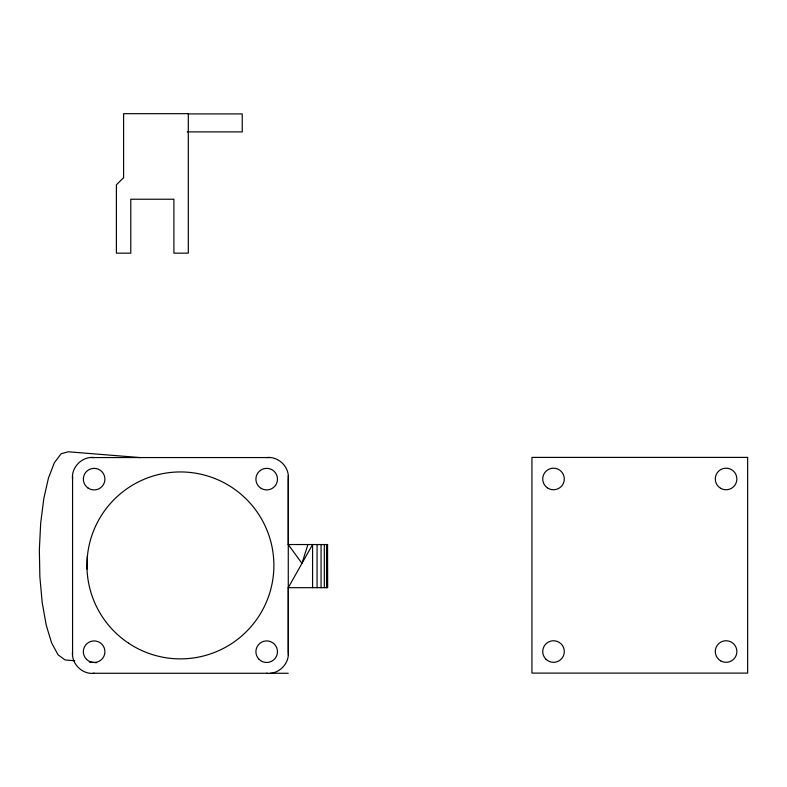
<?xml version="1.0" encoding="UTF-8"?>
<svg xmlns="http://www.w3.org/2000/svg" width="787" height="787" viewBox="0 0 787 787"><rect width="100%" height="100%" fill="white"/><g stroke="black" fill="none" stroke-linecap="round" stroke-linejoin="round"><path stroke-width="1.18" d="M312.577 587.682L312.577 544.535L288.268 587.682L288.268 651.695C289.744 663.589 278.588 674.744 266.695 673.269M307.904 544.535L301.962 563.394L288.268 544.535L288.268 475.722M72.561 651.695C71.086 663.589 82.232 674.744 94.135 673.269M87.17 569.05L87.396 555.779M266.695 457.562C278.588 456.086 289.744 467.232 288.268 479.135L288.268 655.109M188.3 113.918L242.229 113.918L242.229 131.891L187.188 131.891M90.721 457.562L270.108 457.562M288.229 544.535L327.658 544.535M288.229 587.682L327.658 587.682L327.549 544.535M93.171 673.269L267.649 673.269M270.108 673.269L288.268 673.269M94.135 457.562C82.232 456.086 71.086 467.232 72.561 479.135M140.224 457.591L68.282 451.777L61.16 453.735L54.411 462.648L48.489 477.916L43.816 498.496L40.698 522.981L39.35 549.71L39.862 576.851L42.203 602.567L46.207 625.104L51.608 642.91L58.041 654.794L65.055 659.929L74.765 660.775M89.325 662.054L96.604 662.693M326.546 544.535L326.546 587.682M324.303 544.535L324.303 587.682M321.066 544.535L321.066 587.682M317.072 544.535L317.072 587.682M72.561 475.722L72.561 655.109M123.589 177.665L116.397 184.847L116.397 253.158L130.78 253.158L130.78 199.229L173.917 199.229L173.917 253.158L188.3 253.158L188.3 113.672L123.589 113.672L123.589 177.665M747.65 457.404L531.943 457.404L531.943 673.101L747.65 673.101L747.65 457.404M261.304 488.471A10.782 10.782 0 0 0 277.486 479.135A10.782 10.782 0 0 0 261.304 469.79A10.782 10.782 0 0 0 261.304 488.471M87.996 487.999A10.782 10.782 0 0 0 104.878 480.011A10.782 10.782 0 0 0 89.521 469.386A10.782 10.782 0 0 0 87.996 487.999M86.521 659.339A10.782 10.782 0 0 0 104.553 654.459A10.782 10.782 0 0 0 91.312 641.287A10.782 10.782 0 0 0 86.521 659.339M259.071 659.319A10.782 10.782 0 0 0 277.113 654.489A10.782 10.782 0 0 0 263.901 641.277A10.782 10.782 0 0 0 259.071 659.319M720.685 488.314A10.782 10.782 0 0 0 736.868 478.968A10.782 10.782 0 0 0 720.685 469.632A10.782 10.782 0 0 0 720.685 488.314M547.378 487.842A10.782 10.782 0 0 0 564.259 479.854A10.782 10.782 0 0 0 548.903 469.219A10.782 10.782 0 0 0 547.378 487.842M545.912 659.181A10.782 10.782 0 0 0 563.945 654.302A10.782 10.782 0 0 0 550.693 641.13A10.782 10.782 0 0 0 545.912 659.181M720.685 660.873A10.782 10.782 0 0 0 736.868 651.538A10.782 10.782 0 0 0 720.685 642.192A10.782 10.782 0 0 0 720.685 660.873M128.566 643.186A93.476 93.476 0 0 0 273.689 571.431A93.476 93.476 0 0 0 138.984 481.624A93.476 93.476 0 0 0 128.566 643.186"/></g></svg>
